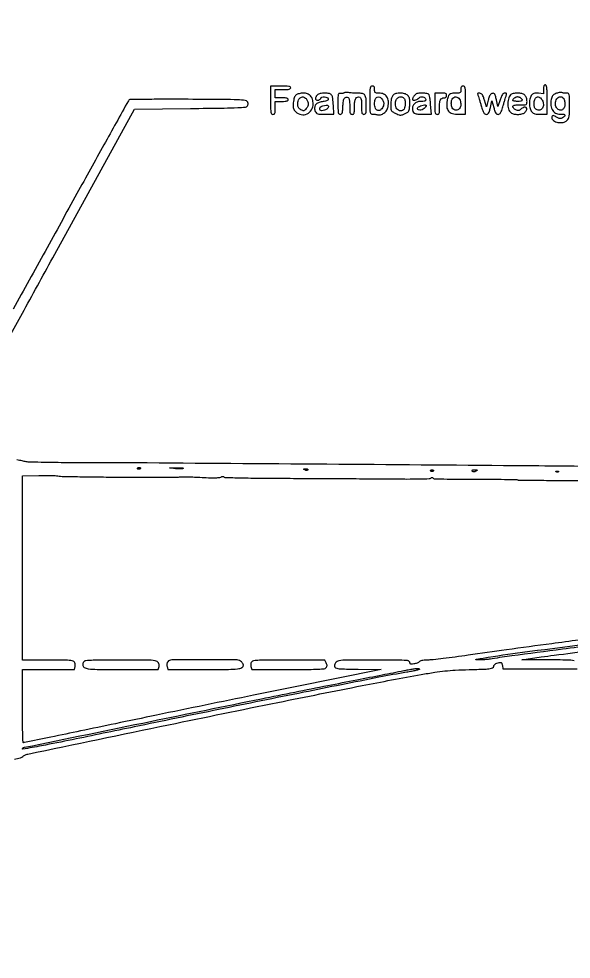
# Model space of a CAD drawing. Extents: x 56 to 1133, y 13 to 780.
# Drawn here: x 857 to 896.5, y 712.3 to 779.7 of the extents above; entities that cross this region are included whole.
import ezdxf

# ---------------------------------------------------------------- set-up
doc = ezdxf.new("R2010")
doc.units = 0
doc.header["$MEASUREMENT"] = 0

msp = doc.modelspace()

# ---------------------------------------------------------------- linework, layer by layer
for points in [[(1017.40694, 575.895877, -0.000001), (1070.584681, 576.252606, -0.000002), (1122.697079, 576.601864, -0.000762)], [(932.02633, 688.971428, 0.000018), (895.932329, 687.35495, 0.000001), (855.016472, 685.520999, 0.00389)], [(949.508039, 401.901185, -0.000001), (949.529232, 360.757398, -0.000095)], [(949.909968, 360.762414, -0.000001), (949.931161, 401.901185, -0.259795)], [(819.22083, 614.808985, -0.000001), (854.266873, 617.454773, -0.000007), (888.817591, 620.062598, -0.014541), (889.92855, 620.114007, 0.088015), (890.116728, 620.150732, 0.354957), (890.170848, 620.245186, 0.28061), (890.089177, 620.340395, 0.077667), (889.88625, 620.373064, 0.019653), (889.662207, 620.365286, 0.000005), (879.343089, 619.600119, 0.000095), (867.908699, 618.749962, 0.000058), (854.380738, 617.739988, -0.000134), (836.828641, 616.432261, -0.000615)], [(529.032925, 286.436984, -0.000002), (529.83462, 265.012438, -0.000004), (530.769888, 240.009811, -0.000003), (531.839084, 211.4154, 0.000001), (532.991169, 180.601107, 0.000001), (534.178651, 148.843697, 0.000001), (535.23949, 120.47627, 0.000003), (535.941746, 101.701946, 0.000115)], [(1130.14234, 577.288816, 0.000001), (1112.945079, 577.188951, 0.000111)], [(709.138363, 517.551959, 0.000072), (709.121796, 442.82444, 0.000019), (709.1172, 324.090018, -0.000009), (709.114218, 161.564965, -0.000147)], [(787.283956, 612.066652, -0.000003), (818.495633, 611.712747, -0.128867)], [(709.450724, 554.916273, 0.000002), (709.414274, 575.305401, 0.198447)], [(528.70788, 577.073614, 0.000003), (528.686579, 549.005158, 0.000159)], [(1130.319428, 549.297508, 0.000003), (1130.298148, 577.178284, 0.310328)], [(835.1712, 689.830976, -0.000072), (811.457516, 690.797751, -0.000023), (776.24206, 692.24018, -0.000005), (738.24719, 693.798592, -0.000834)], [(819.461704, 611.746638, -0.000005), (854.727234, 611.36384, -0.000007), (889.942947, 610.980699, -0.136758)], [(999.895262, 130.411957, -0.000016), (999.889323, 214.686923, -0.00001), (999.8874, 314.7966)], [(833.070889, 611.868944, -0.000002), (823.249833, 611.984443, -0.195857)], [(823.216169, 612.020117, -0.000002), (832.976516, 612.760134, -0.000205)], [(949.534419, 437.103757, -0.000003), (949.50785, 417.314747, -0.198562)], [(949.93135, 417.399347, -0.000003), (949.904781, 437.177782, -0.000198)], [(883.1394, 686.445843, 0.000014), (915.304651, 687.878093, 0.000063)], [(948.894831, 775.86896, -0.000004), (945.073359, 776.002772, -0.000055)], [(857.022983, 690.184946, 0.000007), (844.000706, 689.65054, 0.00449)], [(889.898022, 617.295255, 0.000005), (879.160027, 616.495422, 0.000006), (866.429746, 615.546889, 0.000005), (852.9372, 614.541247)], [(790.629002, 716.043032, -0.000001), (790.422038, 714.913582, -0.362074)], [(853.828941, 752.331097, -0.000029), (855.490824, 755.365957, -0.000184), (857.366018, 758.786902, -0.000115), (859.566668, 762.7959), (865.281805, 773.2017), (869.273465, 773.244, 0.000757), (871.690868, 773.273277, 0.008235), (872.66463, 773.30259, 0.013414), (873.210427, 773.342718, 0.230978), (873.358479, 773.43435, 0.051608), (873.396832, 773.511864, 0.089336), (873.409532, 773.5824, 0.089333), (873.396824, 773.652936, 0.051603), (873.358463, 773.73045, 0.233137), (873.208979, 773.822107, 0.01304), (872.649091, 773.859036, 0.008005), (871.647852, 773.882845, 0.000714), (869.128896, 773.89881, 0.001427), (867.536268, 773.902084, 0.002299), (866.179395, 773.894762, 0.000387), (864.980055, 773.881847, 0.142081), (864.896316, 773.85651, 0.122604), (864.834375, 773.790117, 0.00004), (863.088241, 770.643757, 0.000681), (861.154607, 767.147669, 0.000414), (858.876513, 763.0074, -0.000695), (856.598568, 758.872914, -0.001156)], [(883.5201, 690.92987, 0.000031), (915.734638, 692.237406, 0.000116)], [(845.701455, 689.376656, -0.000011), (856.735476, 689.834143, -0.000142)], [(934.913496, 693.361716, -0.000014), (921.791289, 692.825595, -0.000025), (906.26751, 692.192572, -0.000018), (888.8076, 691.4821, 0.000035), (871.633284, 690.782654, 0.000057)], [(848.956109, 754.998945, 0.000041), (844.310223, 755.550725, 0.00025)], [(854.665912, 755.395647, -0.000056), (852.917207, 752.267227, -0.332958)], [(900.1017, 747.575273, 0.000959), (893.388762, 747.642503, 0.000144), (879.902699, 747.747837, 0.000108), (866.179858, 747.848128, 0.001646), (861.4395, 747.866145, -0.001713), (859.812695, 747.872546, -0.003933), (858.58787, 747.8912, -0.00283), (857.656722, 747.917981, -0.057761), (857.3787, 747.959945, 0.011999), (857.223399, 747.998148, 0.006951), (857.035127, 748.036961, 0.006945), (856.845123, 748.070656, 0.011596)], [(936.001442, 693.065973, 0.00002), (951.258275, 693.693865, 0.012008)], [(899.048269, 735.412422, 0.00116), (895.144869, 734.9049, 0.001405), (891.896885, 734.465644, 0.002323), (889.15722, 734.074315, -0.003018), (888.240638, 733.944692, -0.003711), (887.383652, 733.835239, -0.003084), (886.662623, 733.753092, -0.026825), (886.340548, 733.7358, 0.017148), (886.11609, 733.7281, 0.02632), (885.923046, 733.704585, 0.029828), (885.7714, 733.668522, 0.10513), (885.684061, 733.620512, -0.086368), (885.50412, 733.512702, -0.054476), (885.266779, 733.449912, -0.064207), (885.065121, 733.445565, -0.383301), (885.0006, 733.517364, 0.102514), (884.990638, 733.565444, 0.066765), (884.961291, 733.614185, 0.063112), (884.917941, 733.656173, 0.069357), (884.866781, 733.684449, 0.085918), (884.761692, 733.705204, 0.000981), (884.044235, 733.720716, 0.002979), (883.214116, 733.732087, 0.001935), (882.25454, 733.7358, 0.002226), (880.478825, 733.727895, 0.038825), (879.9038, 733.678022, 0.181978), (879.66984, 733.542776, 0.209867), (879.600856, 733.296307, 0.213541), (879.6727, 733.182115, 0.114758), (879.831482, 733.122361, 0.027334), (880.178766, 733.09565, 0.001481), (881.2782, 733.074597), (882.9279, 733.047894), (876.6675, 731.790564, 0.00065), (873.801165, 731.211013, 0.00037), (870.336689, 730.503158, 0.00037), (866.84951, 729.785286, 0.000612), (863.907004, 729.173517, -0.000224), (861.409227, 728.652189, -0.000367), (859.293529, 728.213217, -0.000027), (857.391632, 727.820166, -0.050979), (857.329354, 727.8138, -0.404347), (857.295888, 727.846153, -0.00106), (857.273575, 728.550171, -0.004894), (857.257044, 729.386111, -0.002496), (857.2518, 730.4364), (857.2518, 733.059), (859.111388, 733.059), (860.970976, 733.059), (861.024335, 733.271599, 0.173432), (860.999589, 733.524487, 0.228273), (860.821945, 733.668421, 0.054239), (860.360391, 733.72582, 0.003838), (859.060341, 733.7358), (857.2518, 733.7358), (857.2518, 740.332213), (857.2518, 746.928625), (858.41505, 746.952163, -0.005151), (858.88213, 746.956801, -0.0061), (859.323575, 746.951251, -0.005365), (859.695556, 746.93804, -0.038194), (859.8744, 746.916007, 0.044251), (860.09436, 746.891604, 0.000912), (861.201827, 746.869207, 0.00213), (862.497196, 746.850896, 0.001431), (863.9775, 746.840515, 0.000069), (867.100899, 746.827985, 0.001937), (867.913256, 746.827986, 0.005791), (868.32565, 746.83436, 0.052721), (868.5036, 746.858056, -0.063928), (868.595794, 746.868243, -0.001919), (868.983361, 746.859918, -0.003783), (869.440537, 746.84488, -0.0026), (869.95863, 746.821214, 0.004643), (870.563473, 746.796061, 0.011832), (871.002482, 746.792281, 0.012494), (871.319428, 746.804977, 0.106999), (871.455146, 746.84374, -0.036917), (871.530526, 746.877186, -0.07781), (871.593234, 746.889148, -0.111878), (871.641475, 746.879888, -0.152349), (871.674722, 746.851029, 0.253372), (871.741871, 746.8125, 0.000615), (872.892335, 746.785581, 0.003215), (874.298897, 746.76345, 0.001364), (876.184807, 746.751051, -0.000289), (878.102048, 746.742569, -0.000228), (880.176635, 746.731245, -0.000231), (882.102876, 746.718963, -0.000573), (883.512585, 746.707708, 0.002044), (884.778696, 746.701325, 0.005411), (885.684322, 746.710262, 0.002473), (886.378271, 746.728057, 0.167064), (886.487203, 746.769265, -0.04843), (886.538167, 746.803828, -0.127076), (886.580694, 746.814523, -0.161182), (886.616696, 746.802349, -0.093157), (886.647809, 746.768231, 0.250446), (886.721847, 746.725205, 0.002004), (887.424947, 746.702966, 0.005457), (888.342302, 746.687648, 0.001924), (889.65769, 746.685103, -0.001454), (890.795865, 746.683971, -0.002336), (891.766429, 746.675648, -0.000416), (892.623075, 746.663584, -0.135485), (892.68679, 746.64497, 0.136317), (892.751432, 746.626199, 0.00019), (894.040961, 746.611668, 0.001571), (895.488244, 746.600458, 0.000966), (897.192691, 746.595906, -0.001219)], [(867.494661, 577.364799, 0.000005), (856.344487, 577.379916, 0.00021)], [(854.350852, 685.148576, -0.000011), (862.749698, 685.530438, -0.000146)], [(900.357975, 735.076884, 0.000901), (895.91082, 734.507518, 0.000714), (892.298573, 734.033178, 0.008192), (890.8803, 733.821178, -0.012349), (890.65511, 733.789429, -0.008397), (890.397551, 733.763957, -0.008465), (890.147982, 733.747749, -0.016782), (889.9497, 733.744901, -0.006607), (889.710279, 733.752663, -0.794316), (889.706926, 733.770817, -0.059957), (889.793484, 733.796754, -0.001202), (890.2458, 733.873914, -0.009563), (893.052368, 734.290719, -0.00056), (901.617716, 735.386022, -0.000939)], [(896.748458, 733.674158, 0.04838), (896.270032, 733.729256, 0.003343), (894.909591, 733.744617), (892.9953, 733.753435), (894.3912, 733.954742, -0.003916), (895.318023, 734.081, -0.000265), (897.961584, 734.418638, -0.00038)], [(856.677841, 726.627704, 0.01408), (857.108886, 726.736328, 0.128292), (857.274559, 726.833445, -0.06717), (857.332298, 726.877453, -0.025422), (857.423085, 726.923147, -0.024631), (857.528161, 726.963443, -0.027543), (857.632878, 726.991511, -0.000565), (867.711494, 729.094197, -0.001193), (875.53558, 730.697843, -0.001486), (881.569117, 731.900849, -0.004166), (885.8043, 732.695617, -0.005587), (886.77301, 732.85791, -0.012945), (887.504014, 732.952686, -0.01288), (888.241131, 733.009768, -0.005479), (889.2306, 733.049931, 0.001546), (890.351664, 733.086606, 0.023971), (890.735408, 733.118811, 0.088816), (890.91573, 733.17634, 0.240274), (890.990804, 733.283026, -0.136256), (891.039706, 733.394796, -0.093009), (891.146177, 733.484845, -0.075341), (891.300579, 733.54405, -0.051099), (891.488031, 733.565445, -0.202124), (891.52834, 733.549001, -0.070904), (891.566611, 733.49792, -0.056406), (891.597329, 733.422925, -0.040397), (891.614931, 733.33395), (891.6417, 733.1013), (894.3066, 733.1013), (896.9715, 733.1013)]]:
    msp.add_lwpolyline(points, format="xyb")
for points in [[(875.0178, 773.8362, 0.002988), (875.021575, 773.204461, 0.038318), (875.042475, 772.96905, 0.142907), (875.093823, 772.862491, 0.212584), (875.187, 772.821, 0.118451), (875.276181, 772.842428, 0.189837), (875.327359, 772.900312, 0.077556), (875.350997, 773.020644, 0.009792), (875.3562, 773.2863), (875.3562, 773.7516), (875.8215, 773.7516, 0.01212), (876.053975, 773.757236, 0.054498), (876.1881, 773.778518, 0.118311), (876.260003, 773.817965, 0.211442), (876.2868, 773.8785, 0.211442), (876.260003, 773.939035, 0.118311), (876.1881, 773.978482, 0.054498), (876.053975, 773.999764, 0.01212), (875.8215, 774.0054), (875.3562, 774.0054), (875.3562, 774.3015), (875.3562, 774.5976), (875.9061, 774.5976, 0.00942), (876.187343, 774.602899, 0.047315), (876.3432, 774.623631, 0.108427), (876.42572, 774.662763, 0.232029), (876.456, 774.7245, 0.266366), (876.419521, 774.788117, 0.088943), (876.315, 774.826518, 0.037256), (876.115986, 774.846525, 0.00643), (875.7369, 774.8514), (875.0178, 774.8514)], [(882.1242, 773.837148, 0.002562), (882.127606, 773.17246, 0.044467), (882.149034, 772.957005, 0.193675), (882.206997, 772.866697, 0.174089), (882.31455, 772.836601, -0.028912), (882.399764, 772.8378, -0.018339), (882.49877, 772.829821, -0.018414), (882.595729, 772.814779, -0.03215), (882.674383, 772.794275, 0.153377), (882.894897, 772.790987, 0.090099), (883.132289, 772.911332, 0.083364), (883.3282, 773.119299, 0.101286), (883.429136, 773.366731, 0.070018), (883.4474, 773.766645, 0.122259), (883.338175, 774.077915, 0.141126), (883.11045, 774.273495, 0.107715), (882.787888, 774.3438, -0.01721), (882.591528, 774.350561, -0.149534), (882.510857, 774.381452, -0.196197), (882.472571, 774.448204, -0.033333), (882.4626, 774.5976, 0.030703), (882.454795, 774.724578, 0.116834), (882.42735, 774.798525, 0.166173), (882.375912, 774.83791, 0.081208), (882.2934, 774.8514, 0.212449), (882.200228, 774.80994, 0.143), (882.148878, 774.703468, 0.038352), (882.127976, 774.468255, 0.002991)], [(888.6384, 774.5976, -0.035613), (888.627566, 774.445682, -0.209904), (888.586388, 774.379444, -0.13817), (888.498607, 774.349749, -0.0129), (888.268059, 774.3438, 0.046663), (887.996225, 774.318376, 0.13338), (887.826869, 774.23621, 0.130342), (887.720069, 774.078302, 0.043671), (887.651082, 773.806041, 0.060566), (887.632939, 773.351478, 0.156253), (887.756697, 773.051335, 0.159006), (888.029976, 772.882152, 0.063344), (888.473238, 772.832099), (888.9768, 772.839187), (888.9768, 773.845294, 0.003025), (888.973015, 774.470967, 0.038648), (888.952093, 774.704487, 0.143805), (888.900728, 774.810209, 0.211282), (888.8076, 774.8514, 0.081208), (888.725088, 774.83791, 0.166173), (888.67365, 774.798525, 0.116834), (888.646205, 774.724578, 0.030703)], [(894.5604, 774.61814), (894.5604, 774.300281), (894.189896, 774.329748, 0.02073), (893.987551, 774.337423, 0.078409), (893.862843, 774.317293, 0.105589), (893.770443, 774.263534, 0.05567), (893.682296, 774.163484, 0.104029), (893.572813, 773.907181, 0.056712), (893.544301, 773.564816, 0.057306), (893.592804, 773.231962, 0.123329), (893.717261, 773.006619, 0.060055), (893.826876, 772.91414, 0.078448), (893.94624, 772.860224, 0.055969), (894.105624, 772.835178, 0.016775), (894.351761, 772.832594), (894.8142, 772.843255), (894.8142, 773.889628, 0.003919), (894.809741, 774.45847, 0.026259), (894.790485, 774.740455, 0.060262), (894.753689, 774.890123, 0.3119), (894.6873, 774.936, 0.170625), (894.629953, 774.915843, 0.129456), (894.589994, 774.861873, 0.072536), (894.567082, 774.766188, 0.022555)], [(876.843788, 774.215751, 0.090616), (876.768539, 774.133717, 0.056461), (876.711763, 774.015805, 0.043012), (876.671133, 773.856669, 0.02066), (876.645327, 773.647391, 0.015999), (876.632712, 773.392124, 0.071317), (876.651366, 773.243681, 0.095931), (876.708059, 773.128872, 0.04245), (876.821897, 773.00289, 0.141299), (877.211162, 772.804958, 0.156754), (877.628762, 772.855867, 0.152975), (877.945609, 773.142794, 0.133616), (878.0634, 773.575709, 0.07281), (878.016121, 773.89866, 0.11373), (877.877775, 774.141855, 0.1207), (877.653988, 774.290677, 0.08879), (877.35931, 774.341109, 0.030324), (877.212111, 774.331049, 0.027424), (877.062094, 774.303175, 0.028459), (876.930487, 774.263121, 0.07399)], [(877.593303, 773.901976, -0.056633), (877.689677, 773.724666, -0.10722), (877.717238, 773.565158, -0.105811), (877.676323, 773.407142, -0.054166), (877.564887, 773.234213, -0.026234), (877.46506, 773.123362, -0.145747), (877.395355, 773.085664, -0.14812), (877.316985, 773.092562, -0.027383), (877.184187, 773.154537, -0.050094), (877.077446, 773.226238, -0.092413), (877.010723, 773.306281, -0.087187), (876.97502, 773.408298, -0.040701), (876.9636, 773.548353, -0.095437), (877.021872, 773.850864, -0.171275), (877.186662, 774.038806, -0.223226), (877.398523, 774.054179, -0.149337)], [(878.365543, 774.210857, 0.040215), (878.314668, 774.151067, 0.035542), (878.271652, 774.081464, 0.037263), (878.241992, 774.012851, 0.083576), (878.2326, 773.957057, 0.254733), (878.279374, 773.871205, 0.152316), (878.394322, 773.839297, 0.123918), (878.525202, 773.876665, 0.171578), (878.603768, 773.968766, -0.233012), (878.695325, 774.05347, -0.084784), (878.875727, 774.075134, -0.083753), (879.054926, 774.035671, -0.220904), (879.142561, 773.941994, -0.201859), (879.136494, 773.86735, -0.168582), (879.078261, 773.812299, -0.056986), (878.937272, 773.767224, -0.007662), (878.630557, 773.711328, 0.082653), (878.381216, 773.625958, 0.132817), (878.219164, 773.472277, 0.142983), (878.163677, 773.266818, 0.102168), (878.216862, 773.033255, 0.075138), (878.294063, 772.914783, 0.143807), (878.389566, 772.855222, 0.065804), (878.551037, 772.832377, 0.007035), (878.930452, 772.834249), (879.548019, 772.845988), (879.515119, 773.446844, 0.014818), (879.470375, 773.976138, 0.119981), (879.386837, 774.203025, 0.195527), (879.226273, 774.311233, 0.051752), (878.912466, 774.3438, 0.02326), (878.728321, 774.335229, 0.036372), (878.571912, 774.309066, 0.043542), (878.448307, 774.267352, 0.093494)], [(880.274785, 774.356172, -0.072993), (880.219073, 774.329998, -0.042245), (880.146533, 774.31461, -0.041207), (880.069487, 774.311355, -0.053962), (879.999835, 774.321736, 0.202695), (879.914374, 774.309327, 0.205556), (879.864387, 774.23948, 0.049951), (879.843777, 774.062424, 0.004016), (879.84, 773.592267, 0.004499), (879.84418, 773.127656, 0.048332), (879.865684, 772.940812, 0.160802), (879.916168, 772.854658, 0.182454), (880.005335, 772.821, 0.147877), (880.093072, 772.847529, 0.165766), (880.146642, 772.91727, 0.062652), (880.17633, 773.062745, 0.007927), (880.195685, 773.383218, -0.012262), (880.215144, 773.664846, -0.042023), (880.247508, 773.845253, -0.06861), (880.297294, 773.963497, -0.120472), (880.371158, 774.038868, -0.194654), (880.509348, 774.062761, -0.236914), (880.610412, 773.981277, -0.087655), (880.668511, 773.755757, -0.018709), (880.684705, 773.34975, 0.007942), (880.690341, 773.042344, 0.069539), (880.713756, 772.908406, 0.186865), (880.765232, 772.84493, 0.130721), (880.8552, 772.821, 0.132527), (880.945283, 772.845304, 0.187107), (880.996617, 772.909593, 0.068432), (881.019584, 773.045641, 0.007646), (881.0244, 773.360541, -0.029187), (881.04585, 773.727688, -0.095449), (881.119041, 773.958529, -0.186386), (881.240991, 774.06227, -0.17752), (881.404023, 774.05982, -0.183984), (881.465798, 774.004502, -0.070218), (881.504554, 773.893669, -0.039084), (881.526086, 773.712119, -0.009981), (881.532, 773.415855, 0.006537), (881.536598, 773.064198, 0.062826), (881.559166, 772.916507, 0.183499), (881.610604, 772.847432, 0.142899), (881.7012, 772.821, 0.14344), (881.791821, 772.847543, 0.183283), (881.843263, 772.91687, 0.062555), (881.865813, 773.065172, 0.006487), (881.8704, 773.418762, 0.018662), (881.850499, 773.951779, 0.129644), (881.766019, 774.196429, 0.199205), (881.590177, 774.313451, 0.054625), (881.251636, 774.342225, -0.01112), (881.06815, 774.341838, -0.010231), (880.87965, 774.349493, -0.010285), (880.711906, 774.363215, -0.032984), (880.6014, 774.381973, 0.041217), (880.51197, 774.395644, 0.037051), (880.418213, 774.395197, 0.039013), (880.333937, 774.381872, 0.087756)], [(883.024575, 773.871944, -0.037813), (883.088318, 773.756489, -0.070055), (883.118773, 773.654048, -0.074562), (883.118799, 773.551585, -0.048499), (883.089976, 773.436557, -0.105138), (882.922251, 773.164185, -0.26276), (882.706382, 773.098486, -0.245641), (882.526799, 773.24981, -0.097519), (882.4626, 773.575839, -0.072529), (882.508822, 773.892805, -0.201734), (882.648794, 774.063184, -0.266659), (882.835907, 774.056397, -0.108753)], [(883.777293, 774.178349, 0.128689), (883.677052, 773.985613, 0.034603), (883.623546, 773.64193, 0.034705), (883.618013, 773.29364, 0.125675), (883.683737, 773.083801, 0.088015), (883.729042, 773.03309, 0.023175), (883.817987, 772.969629, 0.02279), (883.927624, 772.905712, 0.021619), (884.04454, 772.850812, 0.025548), (884.219512, 772.787992, 0.08595), (884.339823, 772.773225, 0.08068), (884.462172, 772.799348, 0.020834), (884.647562, 772.880594, 0.03035), (884.832662, 772.985441, 0.127583), (884.918187, 773.078929, 0.095826), (884.959992, 773.215971, 0.01318), (884.98355, 773.51485, 0.014965), (884.989338, 773.77355, 0.053683), (884.970433, 773.937482, 0.07844), (884.922087, 774.059003, 0.062631), (884.8355, 774.1705, 0.125462), (884.612088, 774.303141, 0.069799), (884.296887, 774.349744, 0.070702), (883.986293, 774.307952, 0.141002)], [(884.56068, 773.98848, -0.102712), (884.599795, 773.928868, -0.032763), (884.632378, 773.827317, -0.031128), (884.654717, 773.706439, -0.030136), (884.6622, 773.5824, -0.049551), (884.640486, 773.363826, -0.100046), (884.573774, 773.204917, -0.128888), (884.464217, 773.109305, -0.115807), (884.317239, 773.0748, -0.136263), (884.17805, 773.11345, -0.103402), (884.061371, 773.221666, -0.08749), (883.983718, 773.385588, -0.067067), (883.9572, 773.5824, -0.099363), (884.011496, 773.852925, -0.146623), (884.164126, 774.038868, -0.184986), (884.366177, 774.085424, -0.162927)], [(885.301497, 774.155776, 0.01506), (885.251076, 774.078966, 0.018033), (885.208486, 774.003662, 0.016968), (885.177391, 773.938414, 0.103059), (885.1698, 773.901976, 0.349842), (885.215299, 773.844907, 0.092303), (885.340375, 773.839829, 0.071114), (885.488402, 773.883277, 0.113125), (885.5928, 773.9631, -0.106183), (885.705055, 774.051396, -0.107414), (885.843196, 774.085337, -0.110217), (885.980128, 774.058628, -0.117002), (886.089307, 773.976466, -0.111035), (886.139396, 773.878239, -0.29435), (886.115547, 773.806784, -0.141257), (886.01119, 773.763219, -0.028712), (885.809024, 773.7516, 0.071309), (885.556137, 773.715349, 0.095542), (885.350617, 773.609589, 0.108798), (885.217372, 773.447581, 0.118435), (885.1698, 773.249562, 0.094576), (885.210338, 773.037163, 0.179719), (885.32519, 772.909552, 0.10402), (885.547649, 772.846776, 0.021198), (885.959018, 772.836345), (886.526242, 772.846011), (886.475354, 773.530892, 0.012702), (886.448688, 773.797827, 0.018093), (886.410456, 774.033013, 0.01423), (886.367062, 774.22192, 0.189713), (886.325883, 774.278491, 0.093857), (886.264504, 774.302967, 0.01596), (886.139625, 774.323166, 0.016933), (885.989489, 774.337409, 0.014365), (885.830247, 774.342505, 0.020858), (885.623159, 774.334539, 0.064922), (885.486858, 774.305513, 0.08885), (885.387177, 774.248873, 0.066557)], [(886.7772, 773.5824, 0.004487), (886.781351, 773.119878, 0.050222), (886.80305, 772.937325, 0.168559), (886.854643, 772.853673, 0.17273), (886.9464, 772.821, 0.117139), (887.035479, 772.84216, 0.189924), (887.086643, 772.899448, 0.078517), (887.110353, 773.018307, 0.010047), (887.1156, 773.279381, -0.015734), (887.127623, 773.661353, -0.083936), (887.175114, 773.863805, -0.171301), (887.268888, 773.967084, -0.124205), (887.420751, 774.0054, 0.049285), (887.515136, 774.014726, 0.12545), (887.576744, 774.044226, 0.144971), (887.611432, 774.096408, 0.074827), (887.6232, 774.1746, 0.110458), (887.603409, 774.263093, 0.189791), (887.549175, 774.31419, 0.083766), (887.437869, 774.338306, 0.011557), (887.2002, 774.3438), (886.7772, 774.3438)], [(888.585401, 773.826931, -0.093251), (888.633329, 773.511637, -0.143808), (888.54698, 773.251737, -0.194595), (888.357989, 773.127919, -0.173459), (888.124671, 773.16268, -0.190342), (888.011335, 773.296363, -0.064292), (887.960034, 773.551238, -0.063352), (887.975081, 773.818139, -0.151787), (888.066362, 773.991722, -0.13781), (888.20093, 774.06726, -0.137109), (888.355436, 774.061864, -0.125812), (888.494648, 773.975024, -0.106887)], [(889.858775, 774.203194, -0.014047), (889.891926, 774.109178, -0.001978), (889.954043, 773.913205, -0.002256), (890.025615, 773.680582, -0.001917), (890.099131, 773.43435, 0.009102), (890.203536, 773.102148, 0.052562), (890.279794, 772.934874, 0.114687), (890.359378, 772.851332, 0.146351), (890.460786, 772.821, 0.122555), (890.558479, 772.845311, 0.136061), (890.628925, 772.912031, 0.066889), (890.686784, 773.0457, 0.012216), (890.753759, 773.30745), (890.865643, 773.7939), (890.995419, 773.30745, 0.012651), (891.071429, 773.048975, 0.064667), (891.135118, 772.913854, 0.127735), (891.208675, 772.845729, 0.123875), (891.306958, 772.821, 0.147528), (891.409117, 772.851813, 0.115408), (891.488892, 772.936574, 0.05197), (891.565339, 773.107087, 0.008711), (891.671419, 773.449776, -0.001662), (891.745102, 773.700253, -0.002063), (891.815399, 773.932807, -0.001683), (891.875889, 774.127633, -0.015501), (891.90501, 774.211176, 0.077064), (891.918038, 774.271537, 0.20154), (891.903576, 774.312553, 0.162539), (891.86083, 774.336564, 0.047419), (891.784701, 774.3438, 0.140745), (891.693056, 774.317482, 0.102116), (891.615902, 774.243734, 0.056431), (891.541638, 774.10507, 0.014302), (891.4538, 773.864701), (891.294101, 773.385602), (891.185777, 773.869645, 0.01081), (891.119597, 774.138009, 0.073428), (891.065304, 774.26293, 0.16814), (890.997557, 774.317831, 0.124276), (890.90084, 774.327594, 0.125445), (890.809065, 774.289195, 0.092283), (890.734349, 774.207514, 0.055467), (890.666998, 774.066661, 0.016035), (890.594914, 773.8362), (890.4656, 773.3709), (890.331039, 773.8362, 0.015157), (890.252943, 774.078478, 0.062962), (890.183807, 774.215295, 0.107362), (890.103784, 774.291848, 0.101962), (889.997731, 774.330094, 0.025633), (889.893768, 774.339648, 0.19763), (889.848779, 774.323233, 0.261736), (889.835667, 774.2835, 0.043485)], [(892.198405, 774.225099, 0.115077), (892.040546, 773.909328, 0.07312), (892.004068, 773.497991, 0.077581), (892.085465, 773.120509, 0.179947), (892.27434, 772.906595, 0.089658), (892.504156, 772.83233, 0.051413), (892.796205, 772.823278, 0.052206), (893.069633, 772.871923, 0.139609), (893.235988, 772.975711, 0.09519), (893.357918, 773.176491, 0.338858), (893.316585, 773.311311, 0.264489), (893.153916, 773.328084, 0.080467), (892.938168, 773.188277, -0.044699), (892.849113, 773.121106, -0.109688), (892.772184, 773.094033, -0.101886), (892.687457, 773.101098, -0.035331), (892.571956, 773.144163, -0.046698), (892.491179, 773.190505, -0.050737), (892.422827, 773.249921, -0.056845), (892.375971, 773.312818, -0.132443), (892.3608, 773.369086, -0.217003), (892.389191, 773.431421, -0.11746), (892.465358, 773.471287, -0.051646), (892.609615, 773.492372, -0.010485), (892.8684, 773.4978, 0.006964), (893.196912, 773.502375, 0.101771), (893.309161, 773.528741, 0.233601), (893.360558, 773.592523, 0.054883), (893.376, 773.732776, 0.075665), (893.334563, 774.005023, 0.133341), (893.213173, 774.195579, 0.124234), (893.00495, 774.306983, 0.061094), (892.704762, 774.3438, 0.023108), (892.531253, 774.335777, 0.034475), (892.381388, 774.311386, 0.040139), (892.264842, 774.273989, 0.122442)], [(892.93608, 773.98848, -0.062762), (893.023409, 773.875967, -0.342546), (893.014397, 773.804454, -0.176014), (892.922383, 773.76148, -0.022123), (892.6992, 773.7516, -0.01883), (892.569488, 773.756487, -0.03053), (892.460205, 773.771481, -0.031449), (892.379788, 773.792897, -0.322437), (892.3608, 773.81928, -0.159399), (892.389385, 773.906667, -0.06604), (892.476434, 773.997493, -0.06369), (892.589926, 774.06669, -0.10547), (892.6992, 774.09, -0.062206), (892.758447, 774.0826, -0.039117), (892.824619, 774.060178, -0.038823), (892.887293, 774.02735, -0.056383)], [(894.46475, 773.829739, -0.11475), (894.55065, 773.534317, -0.1548), (894.481496, 773.266503, -0.1994), (894.28922, 773.130016, -0.180695), (894.046671, 773.16268, -0.088758), (893.97197, 773.221674, -0.086005), (893.921374, 773.303515, -0.066027), (893.89264, 773.415926, -0.029607), (893.8836, 773.568457, -0.077296), (893.933927, 773.892058, -0.213066), (894.084131, 774.060432, -0.270561), (894.279146, 774.039692, -0.106628)], [(895.432544, 774.306526, 0.042888), (895.298991, 774.233107, 0.07959), (895.208496, 774.149272, 0.078766), (895.148138, 774.040737, 0.041243), (895.107119, 773.891297, 0.075937), (895.091987, 773.444602, 0.121522), (895.225591, 773.089197, 0.14734), (895.485781, 772.880172, 0.133265), (895.829241, 772.839022, -0.071983), (896.005756, 772.839377, -0.2954), (896.082694, 772.772417, -0.278897), (896.0552, 772.670624, -0.06801), (895.908327, 772.564164, -0.053473), (895.812208, 772.525264, -0.095651), (895.72761, 772.517887, -0.08459), (895.639392, 772.54254, -0.034701), (895.530603, 772.603487, 0.027596), (895.357842, 772.703523, 0.121862), (895.244135, 772.729806, 0.260292), (895.178495, 772.691816, 0.135027), (895.1526, 772.597677, 0.246996), (895.268987, 772.376445, 0.106045), (895.586815, 772.245465, 0.092545), (895.968242, 772.247358, 0.15008), (896.2524, 772.398, 0.088454), (896.342383, 772.527034, 0.068533), (896.392384, 772.691203, 0.03411), (896.415954, 772.950642, 0.005602), (896.4216, 773.454552, 0.003157), (896.417977, 774.028478, 0.050091), (896.396068, 774.222011, 0.197749), (896.338506, 774.305558, 0.153986), (896.23125, 774.335413, -0.023056), (896.146063, 774.336437, -0.014605), (896.047113, 774.3451, -0.014666), (895.950222, 774.359334, -0.026109), (895.8717, 774.377504, 0.078437), (895.787895, 774.387868, 0.031694), (895.672903, 774.376694, 0.030394), (895.548326, 774.348705, 0.033799)], [(895.98168, 773.98848, -0.105524), (896.02082, 773.9281, -0.031937), (896.053379, 773.823221, -0.030422), (896.07572, 773.697832, -0.028884), (896.0832, 773.568457, -0.029507), (896.073934, 773.411588, -0.071494), (896.044084, 773.299711, -0.09188), (895.989853, 773.21814, -0.077511), (895.906962, 773.155634, -0.219908), (895.668631, 773.141682, -0.181912), (895.478031, 773.31375, -0.135253), (895.413982, 773.617686, -0.12491), (895.51135, 773.921948, -0.091061), (895.611871, 774.032066, -0.127886), (895.734139, 774.083029, -0.132081), (895.862787, 774.06724, -0.100497)], [(879.1632, 773.369086, -0.211419), (879.112941, 773.255539, -0.070485), (878.95913, 773.151065, -0.067629), (878.772359, 773.088992, -0.138939), (878.620121, 773.102776, -0.19847), (878.542779, 773.176029, -0.212168), (878.542514, 773.279843, -0.143349), (878.628193, 773.381496, -0.098595), (878.768503, 773.439032, -0.009511), (878.993906, 773.478554, -0.082674), (879.095317, 773.477497, -0.227362), (879.144483, 773.44221, -0.125949)], [(886.07925, 773.30745, -0.113155), (885.951289, 773.185998, -0.095666), (885.775215, 773.123078, -0.118206), (885.616302, 773.136277, -0.237009), (885.529315, 773.222955, -0.290484), (885.550444, 773.307951, -0.070615), (885.673644, 773.396041, -0.057404), (885.853223, 773.464674, -0.054185), (886.047269, 773.492438, -0.030598), (886.136666, 773.489994, -0.340041), (886.161294, 773.467323, -0.180825), (886.153089, 773.42386, -0.010441)], [(865.7118, 747.488293, -0.211827), (865.687808, 747.434202, -0.127879), (865.624585, 747.401171, -0.122608), (865.551224, 747.402412, -0.191362), (865.501153, 747.43962, -0.136093), (865.491656, 747.472272, -0.190788), (865.502367, 747.500343, -0.140899), (865.533317, 747.519288, -0.067432), (865.579907, 747.5256, -0.026751), (865.630446, 747.522894, -0.042195), (865.673056, 747.514641, -0.051652), (865.703087, 747.502686, -0.279105)], [(868.7574, 747.450172, -0.101714), (868.682298, 747.426688, -0.021117), (868.543521, 747.418615, -0.021366), (868.378748, 747.42304, -0.018733), (868.2075, 747.441441), (867.7845, 747.502993), (868.3344, 747.511724, -0.009502), (868.554014, 747.511037, -0.030602), (868.69954, 747.498885, -0.105729), (868.75821, 747.477124, -0.569231)], [(877.684984, 747.360095, -0.126981), (877.656513, 747.332784, -0.081026), (877.613188, 747.316955, -0.072258), (877.562004, 747.314684, -0.066719), (877.510791, 747.326846, -0.027681), (877.406104, 747.373817, -0.395517), (877.393611, 747.409088, -0.275668), (877.430846, 747.435669, -0.020503), (877.560793, 747.441, -0.045552), (877.624052, 747.435225, -0.099152), (877.669128, 747.417234, -0.177225), (877.689009, 747.390675, -0.214542)], [(886.6926, 747.319093, -0.211827), (886.668608, 747.265002, -0.127879), (886.605385, 747.231971, -0.122608), (886.532024, 747.233212, -0.191362), (886.481953, 747.27042, -0.136093), (886.472456, 747.303072, -0.190788), (886.483167, 747.331143, -0.140899), (886.514117, 747.350088, -0.067432), (886.560707, 747.3564, -0.026751), (886.611246, 747.353694, -0.042195), (886.653856, 747.345441, -0.051652), (886.683887, 747.333486, -0.279105)], [(889.708897, 747.260461, -0.04153), (889.631273, 747.223584, -0.092968), (889.567224, 747.212253, -0.112876), (889.51145, 747.225613, -0.081552), (889.459327, 747.263033, -0.113627), (889.432788, 747.305447, -0.358555), (889.443644, 747.334667, -0.117828), (889.49821, 747.351066, -0.016922), (889.61553, 747.353827, -0.006175), (889.762615, 747.350494, -0.18983), (889.795609, 747.336146, -0.471567), (889.793427, 747.313465, -0.016776)], [(895.637288, 747.220687, -0.126455), (895.609629, 747.204339, -0.060344), (895.568572, 747.197642, -0.05415), (895.521403, 747.200808, -0.051402), (895.475137, 747.214009, -0.054073), (895.439887, 747.232752, -0.470617), (895.438428, 747.24817, -0.168741), (895.463111, 747.260126, -0.018894), (895.52625, 747.265121, -0.028489), (895.585147, 747.264191, -0.077125), (895.625754, 747.254824, -0.208169), (895.641197, 747.239203, -0.296942)], [(861.66792, 733.63428, 0.056383), (861.62905, 733.585493, 0.038823), (861.596221, 733.522819, 0.039117), (861.5738, 733.456647, 0.062206), (861.5664, 733.3974, 0.262597), (861.673608, 733.207345, 0.106305), (861.964791, 733.107027, 0.027986), (862.602681, 733.066136, 0.002015), (864.373508, 733.059), (866.977576, 733.059), (867.030935, 733.271599, 0.213415), (866.985331, 733.530107, 0.204251), (866.760922, 733.674802, 0.040229), (866.171836, 733.727562, 0.002227), (864.322461, 733.7358, 0.002015), (863.093085, 733.730845, 0.007541), (862.320787, 733.712968, 0.005546), (861.783879, 733.686468, 0.183259)], [(867.658512, 733.609999, 0.084755), (867.621175, 733.545332, 0.051243), (867.599056, 733.459467, 0.048233), (867.593976, 733.364303, 0.050754), (867.607465, 733.271599), (867.660824, 733.059), (870.264892, 733.059, 0.002042), (871.99623, 733.066071, 0.025194), (872.65451, 733.104655, 0.086201), (872.964486, 733.194093, 0.286991), (873.072, 733.365977, 0.092765), (873.062799, 733.415144, 0.03537), (873.032948, 733.478435, 0.033525), (872.989931, 733.544315, 0.034996), (872.939057, 733.602857, 0.196148), (872.617594, 733.738021, 0.002323), (870.28624, 733.752005, 0.002141), (867.943619, 733.745143, 0.221222)], [(873.665112, 733.609999, 0.084755), (873.627775, 733.545332, 0.051243), (873.605656, 733.459467, 0.048233), (873.600576, 733.364303, 0.050754), (873.614065, 733.271599), (873.667424, 733.059), (876.278053, 733.059, 0.001456), (877.737728, 733.063249, 0.010438), (878.442443, 733.082068, 0.0155), (878.859545, 733.114908, 0.194525), (878.996079, 733.188405, 0.064112), (879.042764, 733.2621, 0.100504), (879.060265, 733.334784, 0.083206), (879.049352, 733.418213, 0.032867), (879.008252, 733.526805), (878.913027, 733.7358), (876.341273, 733.7358, 0.001531), (874.925983, 733.731466, 0.010212), (874.221465, 733.712757, 0.014104), (873.797687, 733.680837, 0.19613)], [(885.6774, 733.077619, -0.341843), (885.653827, 733.047169, -0.004653), (885.410249, 732.986545, -0.010801), (885.116625, 732.923032, -0.006614), (884.76795, 732.860234, 0.007702), (882.77829, 732.497419, 0.000579), (877.391299, 731.422632, 0.000848), (871.298426, 730.188918, 0.000869), (865.259586, 728.944531, -0.000517), (860.811014, 728.02457, -0.003551), (858.619781, 727.589985, -0.003549), (857.289255, 727.345685, -0.792999), (857.25885, 727.416732, -0.108277), (857.402911, 727.480814, -0.000016), (866.428019, 729.336562, -0.000444), (874.367583, 730.961496, -0.001884), (879.1209, 731.91129, 0.000021), (881.193924, 732.317486, 0.000031), (883.009327, 732.673398, 0.000013), (884.562454, 732.978032, 0.000636), (884.8737, 733.0395, -0.008975), (885.23505, 733.104622, -0.028248), (885.480004, 733.130158, -0.041841), (885.635819, 733.124509, -0.379523)]]:
    msp.add_lwpolyline(points, format="xyb", close=True)

doc.saveas('drawing.dxf')
